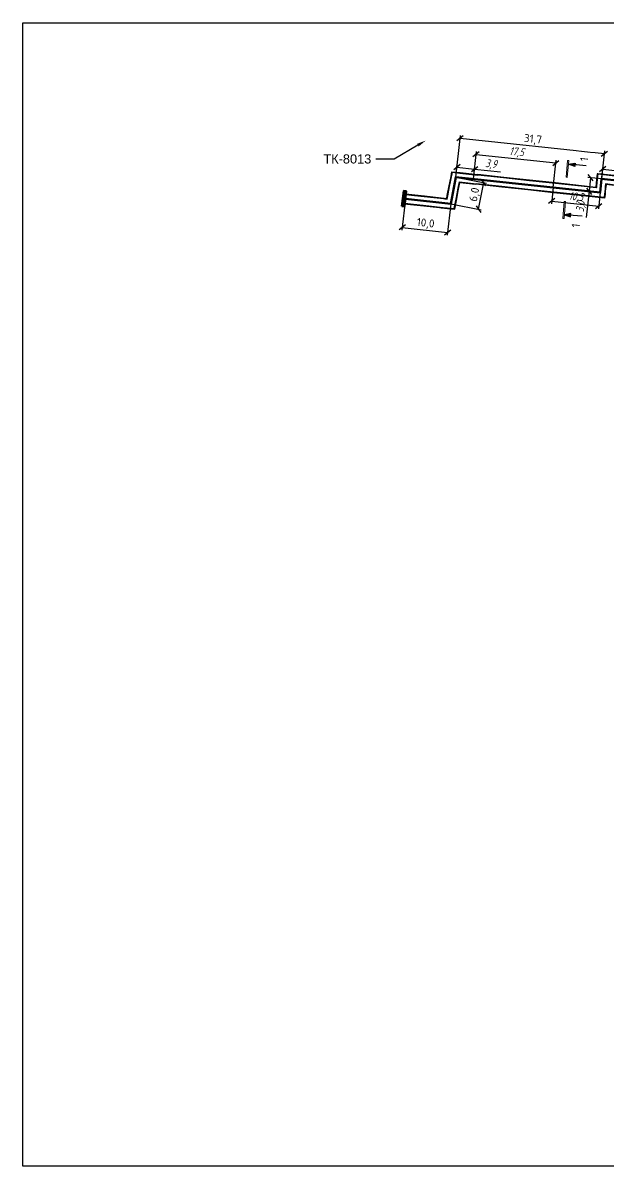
# Model space of a CAD drawing. Header units: millimetres. Extents: x 1642 to 8783, y 1095 to 5441.
# Drawn here: x 4591.9 to 4847.7, y 2481.8 to 2981.8 of the extents above; entities that cross this region are included whole.
import ezdxf
from ezdxf import colors
from ezdxf.entities.mleader import LeaderData, LeaderLine
from ezdxf.math import Vec2, Vec3

# ---------------------------------------------------------------- set-up
doc = ezdxf.new("R2010")
doc.units = ezdxf.units.MM
doc.linetypes.add('ACAD_ISO04W100', pattern=[30, 24, -3, 0, -3])
for name, color, linetype, lineweight in [('Основной', 1, 'Continuous', 60), ('Размеры на чертеже', 250, 'Continuous', 25), ('шриховка', 4, 'ACAD_ISO04W100', 15)]:
    doc.layers.add(name, color=color, linetype=linetype, lineweight=lineweight)
doc.styles.add('-ISOCPEUR-', font='isocpeur.ttf')
doc.styles.add('GOST', font='gost.shx', dxfattribs={"oblique": 15})
doc.styles.get("Standard").update_dxf_attribs({"font": 'arial.ttf'})
doc.dimstyles.new('М 1 к 500', dxfattribs={"dimtxt": 3.5, "dimasz": 2.5, "dimexe": 1.25, "dimexo": 0, "dimtad": 1, "dimdec": 1, "dimlfac": 0.5, "dimzin": 1, "dimtxsty": 'GOST', "dimblk": 'OBLIQUE', "dimcen": 2.5, "dimclrd": 256, "dimclre": 256, "dimclrt": 256, "dimazin": 2, "dimtfac": 1, "dimtdec": 1, "dimtmove": 0, "dimatfit": 3, "dimldrblk": 'NONE', "dimfxl": 1.25, "dimlwd": -1, "dimlwe": -1, "dimarcsym": 0})
picture_1 = doc.add_image_def('image1.jpg', size_in_pixel=(3947, 3947))

# ---------------------------------------------------------------- blocks, each defined once
blk = doc.blocks.new('направление')
at = {"layer": 'Размеры на чертеже'}
h = blk.add_hatch(color=256, dxfattribs=at)
h.dxf.hatch_style = 1
h.paths.add_polyline_path([(0, 0), (-3.75, 1.04), (-3.75, -1.03)])
blk.add_line((-10.5, 0), (-2.5, 0), dxfattribs=at)
blk.add_lwpolyline([(0, 0), (-3.75, 1.04), (-3.75, -1.03)], close=True, dxfattribs=at)
blk = doc.blocks.new('*U39')
at = {"layer": 'шриховка', "true_color": 0x000000}
h = blk.add_hatch(color=18, dxfattribs=at)
h.dxf.hatch_style = 1
h.paths.add_polyline_path([(-1.107, 0.022), (-1.107, 0), (-0.775, 0.001), (-0.775, 0.023)])
h = blk.add_hatch(color=18, dxfattribs=at)
h.dxf.hatch_style = 1
h.paths.add_polyline_path([(-0.302, 0.023), (-0.302, 0.001), (0.029, 0), (0.029, 0.022)])
at = {"layer": 'шриховка', "color": 18, "true_color": 0x000000}
for points in [[(-0.775, 0.001), (-0.775, 0.023), (-1.107, 0.022), (-1.107, 0)], [(-0.302, 0.001), (-0.302, 0.023), (0.029, 0.022), (0.029, 0)]]:
    blk.add_lwpolyline(points, close=True, dxfattribs=at)
at = {"layer": 'Размеры на чертеже', "yscale": 0.03333333333333333, "zscale": 0.03333333333333333}
for p, xscale, rotation in [((-1.033, 0), 0.03333333333333333, 89.99999999993935), ((-0.045, 0), -0.03333333333333333, 270.0000000000607)]:
    blk.add_blockref('направление', p, dxfattribs=dict(at, xscale=xscale, rotation=rotation))
blk = doc.blocks.new('_Oblique')
at = {"color": 0, "linetype": 'ByBlock', "lineweight": -2}
blk.add_line((-0.5, -0.5), (0.5, 0.5), dxfattribs=at)
blk = doc.blocks.new('*D47')
at = {"transparency": 16777216}
for p, q in [((4759.07, 2904.81), (4757.56, 2891.09)), ((4778.88, 2902.63), (4777.37, 2888.9)), ((4757.69, 2892.33), (4777.51, 2890.15))]:
    blk.add_line(p, q, dxfattribs=at)
at = {"layer": 'Defpoints', "color": 0, "lineweight": 50, "transparency": 16777216}
for p in [(4759.07, 2904.81), (4778.88, 2902.63), (4777.51, 2890.15)]:
    blk.add_point(p, dxfattribs=at)
at = {"transparency": 16777216, "xscale": 2.5, "yscale": 2.5, "zscale": 2.5}
for p, rotation in [((4757.69, 2892.33), 173.7047327001155), ((4777.51, 2890.15), 353.7047327001155)]:
    blk.add_blockref('_Oblique', p, dxfattribs=dict(at, rotation=rotation))
at = {"lineweight": 50, "transparency": 16777216, "insert": (4767.9, 2893.95), "char_height": 3.5, "attachment_point": 5, "rotation": 353.7047, "style": '-ISOCPEUR-'}
blk.add_mtext('10,0', dxfattribs=at)
blk = doc.blocks.new('_None')
blk = doc.blocks.new('*D48')
at = {"transparency": 16777216}
for p, q in [((4781.17, 2914.32), (4794.55, 2911.7)), ((4791.04, 2900.25), (4793.32, 2911.94)), ((4778.88, 2902.63), (4792.26, 2900.01))]:
    blk.add_line(p, q, dxfattribs=at)
at = {"layer": 'Defpoints', "color": 0, "lineweight": 50, "transparency": 16777216}
for p in [(4781.17, 2914.32), (4793.32, 2911.94), (4778.88, 2902.63)]:
    blk.add_point(p, dxfattribs=at)
at = {"transparency": 16777216, "xscale": 2.5, "yscale": 2.5, "zscale": 2.5}
for p, rotation in [((4793.32, 2911.94), 78.92505595419325), ((4791.04, 2900.25), 258.9250559541932)]:
    blk.add_blockref('_Oblique', p, dxfattribs=dict(at, rotation=rotation))
at = {"lineweight": 50, "transparency": 16777216, "insert": (4789.51, 2906.62), "char_height": 3.5, "attachment_point": 5, "rotation": 78.9251, "style": '-ISOCPEUR-'}
blk.add_mtext('6,0', dxfattribs=at)
blk = doc.blocks.new('*D46')
at = {"transparency": 16777216}
for p, q in [((4781.17, 2914.32), (4783.1, 2932.52)), ((4782.96, 2931.28), (4846.03, 2924.61)), ((4844.24, 2907.65), (4846.17, 2925.85))]:
    blk.add_line(p, q, dxfattribs=at)
at = {"layer": 'Defpoints', "color": 0, "lineweight": 50, "transparency": 16777216}
for p in [(4846.03, 2924.61), (4781.17, 2914.32), (4844.24, 2907.65)]:
    blk.add_point(p, dxfattribs=at)
at = {"transparency": 16777216, "xscale": 2.5, "yscale": 2.5, "zscale": 2.5}
for p, rotation in [((4782.96, 2931.28), 173.9622378580131), ((4846.03, 2924.61), 353.9622378580131)]:
    blk.add_blockref('_Oblique', p, dxfattribs=dict(at, rotation=rotation))
at = {"lineweight": 50, "transparency": 16777216, "insert": (4814.79, 2930.65), "char_height": 3.5, "attachment_point": 5, "rotation": 353.9622, "style": '-ISOCPEUR-'}
blk.add_mtext('31,7', dxfattribs=at)
blk = doc.blocks.new('*D51')
at = {"transparency": 16777216}
for p, q in [((4844.87, 2913.55), (4838.77, 2914.2)), ((4840.01, 2914.07), (4839.37, 2908.1)), ((4844.23, 2907.58), (4838.13, 2908.23)), ((4839.37, 2908.1), (4838.15, 2896.67))]:
    blk.add_line(p, q, dxfattribs=at)
at = {"layer": 'Defpoints', "color": 0, "lineweight": 50, "transparency": 16777216}
for p in [(4844.87, 2913.55), (4839.37, 2908.1), (4844.23, 2907.58)]:
    blk.add_point(p, dxfattribs=at)
at = {"transparency": 16777216, "xscale": 2.5, "yscale": 2.5, "zscale": 2.5}
for p, rotation in [((4840.01, 2914.07), 83.90208972873647), ((4839.37, 2908.1), 263.9020897287365)]:
    blk.add_blockref('_Oblique', p, dxfattribs=dict(at, rotation=rotation))
at = {"lineweight": 50, "transparency": 16777216, "insert": (4835.93, 2901.43), "char_height": 3.5, "attachment_point": 5, "rotation": 83.9021, "style": 'GOST'}
blk.add_mtext('3,0', dxfattribs=at)
blk = doc.blocks.new('*D52')
at = {"transparency": 16777216}
for p, q in [((4844.87, 2913.55), (4845.47, 2919.03)), ((4845.33, 2917.79), (4853.26, 2916.92)), ((4852.79, 2912.68), (4853.39, 2918.16)), ((4853.26, 2916.92), (4864.55, 2915.69))]:
    blk.add_line(p, q, dxfattribs=at)
at = {"layer": 'Defpoints', "color": 0, "lineweight": 50, "transparency": 16777216}
for p in [(4853.26, 2916.92), (4844.87, 2913.55), (4852.79, 2912.68)]:
    blk.add_point(p, dxfattribs=at)
at = {"transparency": 16777216, "xscale": 2.5, "yscale": 2.5, "zscale": 2.5}
for p, rotation in [((4845.33, 2917.79), 173.7576305947911), ((4853.26, 2916.92), 353.7576305947911)]:
    blk.add_blockref('_Oblique', p, dxfattribs=dict(at, rotation=rotation))
at = {"lineweight": 50, "transparency": 16777216, "insert": (4860.44, 2918.86), "char_height": 3.5, "attachment_point": 5, "rotation": 353.7576, "style": 'GOST'}
blk.add_mtext('4,0', dxfattribs=at)
blk = doc.blocks.new('*D60')
at = {"transparency": 16777216}
for p, q in [((4781.17, 2914.32), (4781.77, 2919.9)), ((4781.63, 2918.66), (4789.3, 2917.84)), ((4788.84, 2913.5), (4789.44, 2919.09)), ((4789.3, 2917.84), (4800.61, 2916.63))]:
    blk.add_line(p, q, dxfattribs=at)
at = {"layer": 'Defpoints', "color": 0, "lineweight": 50, "transparency": 16777216}
for p in [(4789.3, 2917.84), (4781.17, 2914.32), (4788.84, 2913.5)]:
    blk.add_point(p, dxfattribs=at)
at = {"transparency": 16777216, "xscale": 2.5, "yscale": 2.5, "zscale": 2.5}
for p, rotation in [((4781.63, 2918.66), 173.9020897281882), ((4789.3, 2917.84), 353.9020897281881)]:
    blk.add_blockref('_Oblique', p, dxfattribs=dict(at, rotation=rotation))
at = {"lineweight": 50, "transparency": 16777216, "insert": (4796.49, 2919.8), "char_height": 3.5, "attachment_point": 5, "rotation": 353.9021, "style": 'GOST'}
blk.add_mtext('3,9', dxfattribs=at)
blk = doc.blocks.new('*D61')
at = {"transparency": 16777216}
for p, q in [((4788.84, 2913.5), (4790.12, 2925.49)), ((4789.99, 2924.25), (4824.82, 2920.53)), ((4823.67, 2909.78), (4824.95, 2921.77))]:
    blk.add_line(p, q, dxfattribs=at)
at = {"layer": 'Defpoints', "color": 0, "lineweight": 50, "transparency": 16777216}
for p in [(4824.82, 2920.53), (4788.84, 2913.5), (4823.67, 2909.78)]:
    blk.add_point(p, dxfattribs=at)
at = {"transparency": 16777216, "xscale": 2.5, "yscale": 2.5, "zscale": 2.5}
for p, rotation in [((4789.99, 2924.25), 173.9020897287344), ((4824.82, 2920.53), 353.9020897287344)]:
    blk.add_blockref('_Oblique', p, dxfattribs=dict(at, rotation=rotation))
at = {"lineweight": 50, "transparency": 16777216, "insert": (4807.69, 2925.08), "char_height": 3.5, "attachment_point": 5, "rotation": 353.9021, "style": 'GOST'}
blk.add_mtext('17,5', dxfattribs=at)
blk = doc.blocks.new('*D62')
at = {"transparency": 16777216}
for p, q in [((4823.67, 2909.78), (4822.91, 2902.61)), ((4844.23, 2907.58), (4843.47, 2900.42)), ((4823.04, 2903.86), (4843.6, 2901.66))]:
    blk.add_line(p, q, dxfattribs=at)
at = {"layer": 'Defpoints', "color": 0, "lineweight": 50, "transparency": 16777216}
for p in [(4823.67, 2909.78), (4844.23, 2907.58), (4843.6, 2901.66)]:
    blk.add_point(p, dxfattribs=at)
at = {"transparency": 16777216, "xscale": 2.5, "yscale": 2.5, "zscale": 2.5}
for p, rotation in [((4823.04, 2903.86), 173.902089728734), ((4843.6, 2901.66), 353.902089728734)]:
    blk.add_blockref('_Oblique', p, dxfattribs=dict(at, rotation=rotation))
at = {"lineweight": 50, "transparency": 16777216, "insert": (4833.61, 2905.45), "char_height": 3.5, "attachment_point": 5, "rotation": 353.9021, "style": 'GOST'}
blk.add_mtext('10,3', dxfattribs=at)

msp = doc.modelspace()

# ---------------------------------------------------------------- linework, layer by layer
at = {"color": 5}
for p, q in [((4778.422, 2910.271), (4779.624, 2916.414)), ((4779.028, 2914.618), (4779.431, 2916.676)), ((4779.431, 2916.676), (4782.985, 2916.296)), ((4779.624, 2916.414), (4782.822, 2916.072)), ((4782.822, 2916.072), (4790.695, 2915.207)), ((4782.985, 2916.296), (4790.742, 2915.444)), ((4802.026, 2913.973), (4790.715, 2915.205)), ((4802.052, 2914.212), (4790.742, 2915.444)), ((4842.898, 2915.807), (4842.488, 2911.767)), ((4843.18, 2915.777), (4842.898, 2915.807)), ((4843.113, 2915.542), (4843.034, 2914.772)), ((4843.154, 2915.538), (4843.113, 2915.542)), ((4854.464, 2914.306), (4843.154, 2915.538)), ((4854.49, 2914.545), (4843.18, 2915.777)), ((4777.398, 2906.287), (4778.213, 2910.452)), ((4778.213, 2910.452), (4779.028, 2914.618)), ((4782.191, 2909.534), (4782.716, 2912.22)), ((4782.196, 2908.31), (4782.909, 2911.955)), ((4782.716, 2912.22), (4789.955, 2911.425)), ((4782.909, 2911.955), (4789.908, 2911.186)), ((4801.218, 2909.954), (4789.908, 2911.186)), ((4801.265, 2910.194), (4789.955, 2911.425)), ((4812.576, 2908.962), (4801.265, 2910.194)), ((4813.336, 2912.742), (4802.026, 2913.973)), ((4813.362, 2912.981), (4802.052, 2914.212)), ((4824.646, 2911.51), (4813.336, 2912.742)), ((4824.672, 2911.749), (4813.362, 2912.981)), ((4835.957, 2910.278), (4824.646, 2911.51)), ((4835.983, 2910.517), (4824.672, 2911.749)), ((4842.504, 2909.565), (4835.957, 2910.278)), ((4842.292, 2909.83), (4835.983, 2910.517)), ((4842.488, 2911.767), (4842.292, 2909.83)), ((4842.606, 2910.549), (4842.53, 2909.804)), ((4843.034, 2914.772), (4842.606, 2910.549)), ((4846.426, 2910.161), (4846.348, 2909.388)), ((4846.542, 2911.306), (4846.426, 2910.161)), ((4850.678, 2910.856), (4846.542, 2911.306)), ((4846.651, 2910), (4846.586, 2909.362)), ((4846.756, 2911.038), (4846.651, 2910)), ((4850.415, 2910.639), (4846.756, 2911.038)), ((4758.843, 2902.657), (4759.314, 2906.952)), ((4759.288, 2906.713), (4763.105, 2906.294)), ((4759.314, 2906.952), (4763.268, 2906.517)), ((4763.105, 2906.294), (4767.324, 2905.83)), ((4763.268, 2906.517), (4767.487, 2906.054)), ((4767.324, 2905.83), (4777.133, 2904.753)), ((4767.487, 2906.054), (4777.144, 2904.993)), ((4777.144, 2904.993), (4777.398, 2906.287)), ((4777.338, 2904.73), (4777.607, 2906.106)), ((4780.428, 2900.528), (4781.375, 2905.368)), ((4781.375, 2905.368), (4782.191, 2909.534)), ((4781.38, 2904.144), (4782.196, 2908.31)), ((4812.529, 2908.722), (4801.218, 2909.954)), ((4823.839, 2907.49), (4812.529, 2908.722)), ((4823.886, 2907.73), (4812.576, 2908.962)), ((4835.149, 2906.259), (4823.839, 2907.49)), ((4835.196, 2906.498), (4823.886, 2907.73)), ((4846.148, 2905.061), (4835.149, 2906.259)), ((4845.934, 2905.329), (4835.196, 2906.498)), ((4842.53, 2909.804), (4842.504, 2909.565)), ((4845.973, 2905.714), (4845.934, 2905.329)), ((4846.089, 2906.859), (4845.973, 2905.714)), ((4846.205, 2908.004), (4846.089, 2906.859)), ((4846.212, 2905.688), (4846.148, 2905.061)), ((4846.322, 2909.149), (4846.205, 2908.004)), ((4846.328, 2906.833), (4846.212, 2905.688)), ((4846.348, 2909.388), (4846.322, 2909.149)), ((4846.444, 2907.978), (4846.328, 2906.833)), ((4846.56, 2909.123), (4846.444, 2907.978)), ((4846.586, 2909.362), (4846.56, 2909.123)), ((4758.843, 2902.657), (4762.522, 2902.253)), ((4758.869, 2902.896), (4762.685, 2902.477)), ((4761.466, 2902.369), (4765.685, 2901.906)), ((4762.685, 2902.477), (4766.905, 2902.013)), ((4765.685, 2901.906), (4775.494, 2900.828)), ((4766.905, 2902.013), (4776.714, 2900.936)), ((4774.682, 2900.917), (4778.901, 2900.454)), ((4775.901, 2901.025), (4780.12, 2900.561)), ((4778.901, 2900.454), (4780.621, 2900.265)), ((4780.12, 2900.561), (4780.428, 2900.528)), ((4780.621, 2900.265), (4781.38, 2904.144))]:
    msp.add_line(p, q, dxfattribs=at)
for p, q in [((4777.607, 2906.106), (4778.422, 2910.271)), ((4779.619, 2906.391), (4780.434, 2910.556)), ((4776.484, 2905.065), (4777.144, 2904.993)), ((4776.321, 2904.842), (4777.338, 2904.73))]:
    msp.add_line(p, q)
at = {"color": 1, "lineweight": 50}
for p, q in [((4759.459, 2908.16), (4757.57, 2901.599)), ((4758.349, 2908.289), (4758.68, 2901.47))]:
    msp.add_line(p, q, dxfattribs=at)
msp.add_lwpolyline([(4757.57, 2901.599), (4758.349, 2908.289), (4759.459, 2908.16), (4758.68, 2901.47)], close=True, dxfattribs=at)
at = {"layer": 'Основной', "color": 1, "lineweight": 50}
for p, q in [((4778.883, 2902.629), (4781.171, 2914.318)), ((4781.171, 2914.318), (4844.234, 2907.58)), ((4844.234, 2907.58), (4844.84, 2913.55)), ((4844.84, 2913.55), (4852.793, 2912.68)), ((4759.078, 2904.805), (4778.883, 2902.629))]:
    msp.add_line(p, q, dxfattribs=at)

# ---------------------------------------------------------------- dimensions: what is measured, and where the dimension line sits
at = {"color": 1, "lineweight": 50}
for p1, p2, distance, picture, middle in [((4788.84, 2913.498), (4823.672, 2909.777), 10.811, '*D61', (4807.692, 2925.08)), ((4781.171, 2914.318), (4788.84, 2913.498), 4.369, '*D60', (4796.49, 2919.798)), ((4844.865, 2913.547), (4852.793, 2912.68), 4.267, '*D52', (4860.442, 2918.86)), ((4823.672, 2909.777), (4844.234, 2907.58), -5.954, '*D62', (4833.608, 2905.452))]:
    dim = msp.add_aligned_dim(p1=p1, p2=p2, distance=distance, dimstyle='М 1 к 500', dxfattribs=at)
    dim.commit()
    dim.dimension.update_dxf_attribs({"geometry": picture, "text_midpoint": middle})
for p1, p2, distance, picture, middle in [((4778.883, 2902.629), (4781.171, 2914.318), -12.384, '*D48', (4789.505, 2906.618)), ((4759.069, 2904.815), (4778.883, 2902.629), -12.557, '*D47', (4767.898, 2893.949))]:
    dim = msp.add_aligned_dim(p1=p1, p2=p2, distance=distance, dimstyle='М 1 к 500', override={"dimtxsty": '-ISOCPEUR-'}, dxfattribs=at)
    dim.commit()
    dim.dimension.update_dxf_attribs({"geometry": picture, "text_midpoint": middle})

# ---------------------------------------------------------------- pictures from other files: only their frames are drawn
image = msp.add_image(picture_1, insert=(4591.935, 2481.773), size_in_units=(499.995, 499.995))
image.dxf.flags = 7

# ---------------------------------------------------------------- leaders
at = {"layer": 'Основной', "color": 1, "lineweight": 50}
ml = msp.add_multileader_mtext('Standard', dxfattribs=at)
ml.set_content('ТК-8013', color=1)
ml.set_leader_properties()
ml.build(insert=Vec2(0, 0))
ctx = ml.context
ctx.base_point, ctx.plane_origin = Vec3(4721.615, 2922.226), Vec3(4764.098, 2912.156)
ctx.text_align_type = 2
notes = []
notes.append((ctx, [(0, (1, 1, 0), (4754.191, 2922.226), (-1, 0), 8, [(0, [(4767.994, 2930.313)], 0, [])])]))
ctx.mtext.insert, ctx.mtext.alignment, ctx.mtext.flow_direction = Vec3(4744.191, 2924.262), 3, 5
for ctx, leaders in notes:
    for number, flags, end, landing, length, lines in leaders:
        leader = LeaderData()
        leader.index, (leader.has_last_leader_line, leader.has_dogleg_vector, leader.attachment_direction) = number, flags
        leader.last_leader_point, leader.dogleg_vector, leader.dogleg_length = Vec3(end), Vec3(landing), length
        for number, points, colour, breaks in lines:
            line = LeaderLine()
            line.index, line.vertices, line.color, line.breaks = number, Vec3.list(points), colors.encode_raw_color(colour), breaks
            leader.lines.append(line)
        ctx.leaders.append(leader)

# ---------------------------------------------------------------- next in the draw order: texts
at = {"layer": 'Основной', "char_height": 3.5, "attachment_point": 1, "rotation": 83.78558, "style": '-ISOCPEUR-', "bg_fill": 3, "box_fill_scale": 1.5, "bg_fill_color": 256, "bg_fill_transparency": 0}
for width, insert in [(3.5, (4835.372, 2921.437)), (2.5541, (4831.678, 2892.45))]:
    msp.add_mtext_dynamic_manual_height_columns('{\\C256;\\c0;1}', width=width, gutter_width=1, heights=[0], dxfattribs=dict(at, insert=insert))

# ---------------------------------------------------------------- next in the draw order: block references
at = {"layer": 'Размеры на чертеже', "xscale": 22.37934226584121, "yscale": 22.37934226584121, "zscale": 22.37934226584121, "rotation": 85.4346125245348}
msp.add_blockref('*U39', (4830.41, 2920.917), dxfattribs=at)

# ---------------------------------------------------------------- next in the draw order: dimensions: what is measured, and where the dimension line sits
at = {"color": 1, "lineweight": 50}
dim = msp.add_aligned_dim(p1=(4781.171, 2914.318), p2=(4844.241, 2907.647), distance=17.055, dimstyle='М 1 к 500', override={"dimtxsty": '-ISOCPEUR-'}, dxfattribs=at)
dim.commit()
dim.dimension.update_dxf_attribs({"geometry": '*D46', "text_midpoint": (4814.786, 2930.652)})
dim = msp.add_aligned_dim(p1=(4844.865, 2913.547), p2=(4844.228, 2907.581), distance=-4.885, dimstyle='М 1 к 500', dxfattribs=at)
dim.commit()
dim.dimension.update_dxf_attribs({"geometry": '*D51', "text_midpoint": (4835.934, 2901.429)})

doc.saveas('drawing.dxf')
